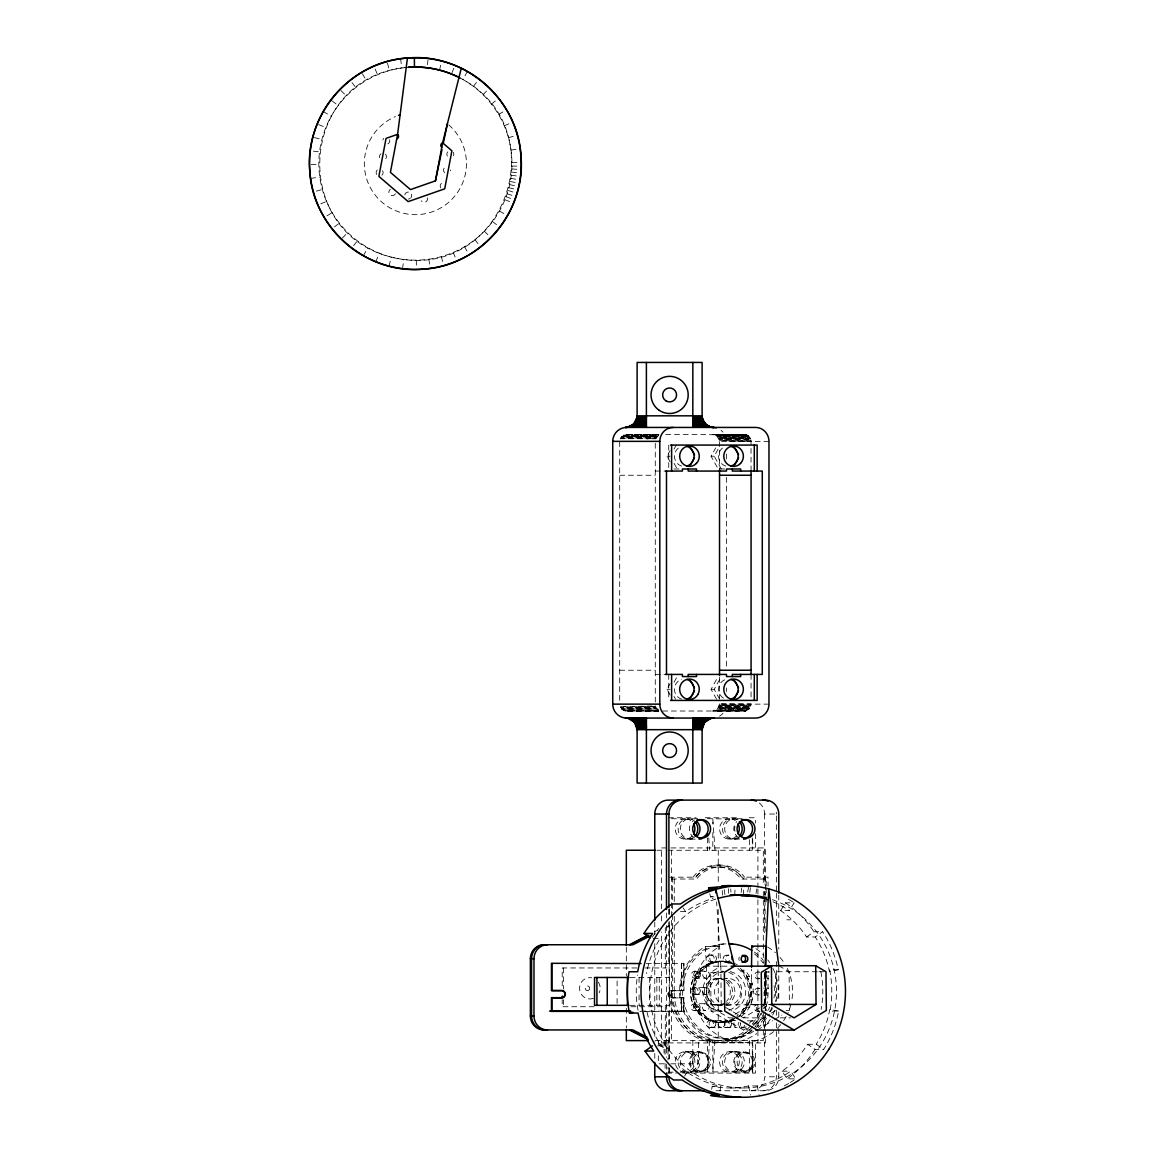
<?xml version="1.0" encoding="UTF-8"?>
<svg xmlns="http://www.w3.org/2000/svg" width="1155" height="1155" viewBox="0 0 1155 1155"><rect width="100%" height="100%" fill="white"/><g stroke="black" fill="none" stroke-linecap="round" stroke-linejoin="round"><path stroke-width="0.75" stroke-dasharray="5 3.75" d="M735.042 1014.278L751.183 1004.417L751.53 969.103M761.073 1007.102L765.476 1004.417L765.808 970.879M458.665 77.313C557.706 126.689 506.15 279.221 397.45 258.489C287.797 237.843 296.864 75.595 408.148 67.308M734.739 894.995L735.143 887.257M743.358 894.995L743.777 887.257M719.522 703.9L717.472 709.04L712.332 711.09L745.264 711.018L749.682 708.361L751.068 703.9L719.522 703.9L750.995 705.041L719.45 705.041L750.837 705.922L719.262 705.922L750.548 706.788L718.973 706.788L750.158 707.611L718.569 707.611L749.682 708.361L718.064 708.361L749.104 709.04L716.028 710.152L747.718 710.152L715.219 710.556L746.939 710.556L714.353 710.845L746.116 710.845L713.458 711.018M709.603 1040.597L707.452 1072.158L707.452 1040.597M714.988 1040.597L712.823 1072.158L712.823 1040.597M741.178 892.469L741.712 887.863M749.797 892.469L750.346 887.863M402.575 268.667L403.701 259.456M427.437 64.666L428 60.06M734.349 1020.226C681.753 1037.912 677.09 950.348 731.49 962.245L720.287 961.205M731.49 1021.439C688.885 1032.382 680.281 961.783 723.839 961.205M736.226 1018.378C752.8 1008.676 755.789 983.771 742.362 970.186L744.758 970.186C757.218 982.862 755.875 1006.164 741.091 1016.429M711.653 1089.338L712.202 1086.292A96.572 93.281 -90 0 0 748.599 1085.931L757.232 1085.931A96.572 93.281 -90 0 0 790.713 1071.176L795.766 1078.842A105.856 102.246 -90 0 1 790.121 1082.567M747.675 891.949L748.512 887.387M719.998 1090.854L720.836 1086.292A96.572 93.281 -90 0 1 687.081 1072.201L680.165 1072.158M756.034 893.479L756.857 888.917M388.975 266.098L391.285 257.103M439.478 70.08L441.022 64.088M375.823 261.781L379.288 253.162M452.053 72.592L453.8 68.289M655.795 438.698L658.624 435.334L623.195 435.334L620.249 438.698L655.795 438.698L646.843 438.914M670.117 461.885L666.969 456.211L670.117 450.537M674.029 449.122L676.397 444.863M724.82 468.988L718.15 468.988L711.076 456.211L715.667 447.938M721.283 468.988L714.209 456.211L718.93 447.707M670.117 694.992L666.969 689.318L670.117 683.644M674.029 682.23L677.177 676.556M716.576 699.251L711.076 689.318L718.15 676.556M719.709 699.251L714.209 689.318L721.283 676.556M363.334 255.775L367.911 247.69M467.429 71.422L462.866 79.507A96.572 96.572 0 0 1 480.523 234.884A96.572 96.572 0 0 1 327.37 203.338A96.572 96.572 0 0 1 405.001 67.596M780.607 910.602L785.516 902.835L794.135 902.835L789.226 910.602L780.607 910.602A96.572 93.281 -90 0 1 806.58 936.979L815.213 936.979L822.62 931.753A105.856 102.246 -90 0 1 838.241 969.752L829.463 971.658A96.572 93.281 -90 0 0 815.213 936.979M684.626 1076.085L687.081 1072.201M353.618 245.712L357.343 240.774M473.435 86.423L478.083 80.244M693 877.179L695.57 874.191A32.499 31.402 -90 0 1 739.128 874.191L741.698 877.179L768.046 877.179L768.046 886.087M342.342 238.06L347.756 232.53M483.007 94.667L488.421 89.137M334.459 226.929L339.339 223.117M491.424 104.08L496.304 100.268M806.58 936.979L813.986 931.753L822.62 931.753M752.309 1030.087L743.589 1030.087L711.047 1011.073L710.686 972.38L720.85 966.172L716.634 901.925M725.658 1007.463L743.474 1017.858L759.615 1007.997M743.589 1030.087L746.65 1028.21M752.771 1024.471L769.634 1014.162M771.165 1013.238L775.756 1010.423M757.276 1030.087L772.608 1020.717M774.139 1019.793L781.805 1015.101M326.894 215.826L332.221 212.679M498.541 114.518L503.869 111.371M773.633 1031.617A51.065 49.333 -90 0 1 702.471 1020.183A51.065 49.333 -90 0 1 718.15 947.418L719.565 946.624L705.272 946.624L703.857 947.418A51.065 49.333 -90 0 0 687.283 1018.782A51.065 49.333 -90 0 0 756.727 1033.595M654.38 931.825L657.498 930.208M665.785 927.797L668.904 926.18L665.294 926.18M729.094 1021.439L734.797 1018.999M320.83 203.829L326.533 201.403M504.244 125.794L509.933 123.368M316.383 191.138L322.346 189.478M508.417 137.705L515.866 135.64M658.928 434.396L626.891 434.396L623.195 435.334L658.509 434.655M709.834 893.855L710.455 896.872L714.959 896.063M310.58 178.419L319.762 177.119M511.001 150.078L520.198 148.778M744.167 711.09L745.264 711.018L625.765 711.018L622.444 709.646L619.961 705.922M651.998 706.008L620.249 706.788L655.795 706.788L658.624 710.152L623.195 710.152L658.509 710.83L624.869 710.845L657.643 711.004M620.249 438.698L656.184 437.889L620.654 437.889L656.675 437.124L621.159 437.124L657.238 436.446L621.751 436.446L657.902 435.839L622.444 435.839L658.624 435.334M658.624 710.152L621.751 709.04L656.675 708.361L621.159 708.361L656.184 707.611L620.654 707.611L655.795 706.788L655.52 705.922M311.085 164.602L318.823 164.53M511.939 162.667L521.223 162.581M511.867 166.132L518.061 166.075M657.643 434.482L624.869 434.641L658.466 434.641M625.765 434.468L658.711 434.396M665.742 434.396L746.939 434.944L749.682 437.124L750.995 440.445L751.068 471.067M768.97 441.354L726.481 441.354A13.932 13.932 0 0 0 721.038 430.31M714.353 434.641L746.939 434.944L715.219 434.944L747.718 435.334L716.028 435.334L748.454 435.839L716.793 435.839L749.104 436.446L717.472 436.446L749.682 437.124L718.064 437.124L750.158 437.889L718.569 437.889L750.548 438.698L718.973 438.698L750.837 439.564L719.262 439.564L750.995 440.445L719.45 440.445L719.522 441.585L751.068 441.585L719.45 440.445L716.793 435.839L712.332 434.396L745.264 434.468M666.969 456.211L670.102 456.211M711.076 456.211L714.209 456.211M674.044 468.988L680.714 468.988M655.275 471.067L666.493 471.067M619.701 475.254L655.275 475.254M619.701 670.232L655.275 670.232M655.275 674.419L666.493 674.419M666.969 689.318L670.102 689.318M711.076 689.318L714.209 689.318M768.97 704.131L726.481 704.131A13.932 13.932 0 0 1 719.522 716.187M621.751 709.04L657.238 709.04M717.472 709.04L749.104 709.04M759.369 802.985A13.932 13.456 -90 0 1 764.624 814.03L776.362 814.03L776.362 891.429M668.442 817.754L696.191 817.754M705.171 817.754L739.243 817.754M749.162 817.754L755.384 817.754L755.384 823.082M671.459 818.678L685.391 819.025A10.207 9.861 -90 0 0 678.822 832.798A10.207 9.861 -90 0 0 692.87 837.736M697.721 818.678L687.615 819.025A10.207 9.861 -90 0 1 692.033 821.667M707.452 818.678L729.787 819.025A10.207 9.861 -90 0 0 723.218 832.798A10.207 9.861 -90 0 0 737.265 837.736M742.116 818.678L732.01 819.025A10.207 9.861 -90 0 1 736.428 821.667M692.033 836.119A10.207 9.861 -90 0 1 676.512 833.997A10.207 9.861 -90 0 1 682.504 819.025L685.391 819.025M687.615 819.025L690.488 819.025A10.207 9.861 -90 0 1 692.87 820.05M736.428 836.119A10.207 9.861 -90 0 1 720.908 833.997A10.207 9.861 -90 0 1 726.899 819.025L729.787 819.025M732.01 819.025L734.883 819.025A10.207 9.861 -90 0 1 737.265 820.05M685.059 839.108L687.932 839.108M690.141 839.108L699.237 839.108M729.455 839.108L732.328 839.108M734.537 839.108L743.632 839.108M666.652 847.929L661.483 847.929L661.483 908.754M670.925 847.929L765.548 847.929L765.548 894.432M656.964 850.253L664.168 850.253M667.98 850.253L763.311 850.253L763.311 884.369M717.342 865.095L720.287 865.095M717.342 866.957L720.229 866.957M669.582 877.179L695.931 877.179L698.501 874.191A32.499 31.402 -90 0 1 742.059 874.191L744.629 877.179M671.387 879.027L696.682 879.027A30.636 29.597 -90 0 1 743.777 879.027M710.455 896.872L713.906 896.872M680.41 911.627L685.594 911.627A96.572 93.281 90 0 1 713.155 898.373M786.829 919.799L790.886 919.799M653.196 938.524L660.111 938.524A96.572 93.281 90 0 0 646.497 973.477M710.874 955.012A3.479 3.364 -90 0 1 713.732 960.267A3.479 3.364 -90 0 1 707.914 960.209A3.479 3.364 -90 0 1 710.874 955.012L713.155 955.012A3.479 3.364 -90 0 1 716.028 960.267A3.479 3.364 -90 0 1 710.195 960.209A3.479 3.364 -90 0 1 713.155 955.012M726.567 955.185L728.863 955.185A3.479 3.364 -90 0 0 725.557 959.531A3.479 3.364 -90 0 0 730.465 961.711M719.493 961.667L721.904 961.667M710.801 961.985L713.097 961.985M713.776 962.245L716.172 962.245M726.495 962.158L728.791 962.158M646.338 963.544L683.977 963.313L683.977 990.701L671.488 990.701A3.479 3.364 -90 0 0 668.124 994.195A3.479 3.364 -90 0 0 671.488 997.675L683.977 997.675L683.977 1011.361L639.812 1011.361M706.629 965.306L709.04 965.306M705.272 946.624L706.557 966.172L729.57 966.172M636.853 967.962L562.211 967.962L562.211 989.099M645.154 967.962L666.493 967.962M838.241 969.752L829.608 969.752A105.856 102.246 -90 0 1 829.997 1011.058L838.617 1011.058A105.856 102.246 -90 0 1 823.703 1049.361L815.083 1049.361L807.576 1044.279A96.572 93.281 -90 0 1 782.094 1071.176L787.147 1078.842L795.766 1078.842M700.508 970.186L702.904 970.186M694.834 971.211A3.479 3.364 -90 0 1 697.692 976.466A3.479 3.364 -90 0 1 691.874 976.408A3.479 3.364 -90 0 1 694.834 971.211L706.124 971.211A3.479 3.364 -90 0 1 708.982 976.466A3.479 3.364 -90 0 1 703.164 976.408A3.479 3.364 -90 0 1 706.124 971.211M765.707 971.904L769.317 971.904A3.479 3.364 -90 0 0 765.924 975.354A3.479 3.364 -90 0 0 769.244 978.863L763.845 978.863M817.264 971.745L775.409 971.745L775.684 1001.63M819.01 971.745L824.251 971.745M710.686 972.38L722.669 972.38M695.801 976.524L698.198 976.524M747.068 976.524L749.465 976.524M630.139 977.476L669.582 977.476M694.761 978.184L706.052 978.184M717.342 978.386L727.563 978.386M692.841 983.916L695.252 983.916M750.014 983.916L752.425 983.916M694.675 987.467A3.479 3.364 -90 0 1 697.995 990.99L697.88 991.885A3.479 3.364 -90 0 1 691.369 991.813L691.268 990.903A3.479 3.364 -90 0 1 694.675 987.467L705.965 987.467A3.479 3.364 -90 0 1 708.823 992.723A3.479 3.364 -90 0 1 703.005 992.65A3.479 3.364 -90 0 1 705.965 987.467M763.744 988.146L769.158 988.146A3.479 3.364 -90 0 0 765.751 991.596A3.479 3.364 -90 0 0 769.086 995.119L763.672 995.119M691.831 991.842L694.242 991.842M751.024 991.842L753.435 991.842M752.728 1026.651A47.586 45.969 -90 0 1 702.644 1036.973A47.586 45.969 -90 0 1 674.26 993.011L669.582 993.011A49.448 47.759 -90 0 0 698.255 1038.331A49.448 47.759 -90 0 0 749.84 1029.249M763.311 993.011L768.046 993.011L768.046 971.629M694.603 994.426L705.893 994.426M692.841 999.782L695.252 999.782M750.014 999.782L752.425 999.782M694.502 1003.709A3.479 3.364 -90 0 1 697.36 1008.965A3.479 3.364 -90 0 1 691.542 1008.907A3.479 3.364 -90 0 1 694.502 1003.709L705.806 1003.709A3.479 3.364 -90 0 1 708.665 1008.965A3.479 3.364 -90 0 1 702.832 1008.907A3.479 3.364 -90 0 1 705.806 1003.709M751.183 1004.417L768.985 1004.402M706.557 966.172L706.918 1004.85L721.211 1004.85L720.85 966.172M726.437 1004.85L771.8 1004.85M630.139 1005.326L669.582 1005.326L669.582 921.733M717.342 1005.312L727.563 1005.312A13.47 13.008 -90 0 0 739.344 986.153A13.47 13.008 -90 0 0 717.602 983.194A13.47 13.008 -90 0 0 724.199 1004.85M594.204 1006.727L562.211 1006.727L562.211 999.681M630.948 1006.727L666.493 1006.727M695.801 1007.174L698.198 1007.174M747.068 1007.174L749.465 1007.174M786.035 1010.423L789.457 1010.423L789.428 1006.9M694.429 1010.683L705.734 1010.683M711.047 1011.073L721.312 1011.073M757.622 1011.361L759.903 1011.361M700.508 1013.513L702.904 1013.513M742.362 1013.513L744.758 1013.513M700.724 1013.686L703.121 1013.686M732.746 1017.858L729.166 1017.858L706.918 1004.85M743.474 1017.858L769.634 1017.858M780.101 1017.858L790.569 1017.858M706.629 1018.378L709.04 1018.378M710.21 1020.471A3.479 3.364 -90 0 1 713.083 1025.727A3.479 3.364 -90 0 1 707.25 1025.669A3.479 3.364 -90 0 1 710.21 1020.471L721.514 1020.471A3.479 3.364 -90 0 1 724.373 1025.727A3.479 3.364 -90 0 1 718.54 1025.669A3.479 3.364 -90 0 1 721.514 1020.471M725.918 1020.645A3.479 3.364 -90 0 1 728.776 1025.9A3.479 3.364 -90 0 1 722.943 1025.842A3.479 3.364 -90 0 1 725.918 1020.645L737.208 1020.645M747.487 1020.818L752.901 1020.818M713.776 1021.439L716.172 1021.439M719.493 1022.031L721.904 1022.031M720.287 1022.493L723.839 1022.493M710.152 1027.445L721.442 1027.445M725.845 1027.603L737.135 1027.603M741.539 1027.777L743.82 1027.777M725.73 1038.98L728.011 1038.98M655.159 1040.597L763.311 1040.597L763.311 1015.462M717.342 1042.445L720.287 1042.445M729.397 1042.474L743.69 1042.474M807.576 1044.279L816.21 1044.279L823.703 1049.361M657.643 1045.824L661.108 1045.824A96.572 93.281 -90 0 1 646.858 1011.145M659.057 1045.275L665.294 1048.509L668.904 1048.509L654.856 1041.247M685.059 1051.743L687.932 1051.743M690.141 1051.743A10.207 9.861 -90 0 1 698.688 1067.061A10.207 9.861 -90 0 1 681.594 1067.061A10.207 9.861 -90 0 1 690.141 1051.743L699.237 1051.743A10.207 9.861 -90 0 1 707.784 1067.061A10.207 9.861 -90 0 1 690.69 1067.061A10.207 9.861 -90 0 1 699.237 1051.743M729.455 1051.743L732.328 1051.743M734.537 1051.743L743.632 1051.743M699.237 1052.667L701.634 1052.667M743.632 1052.667L746.029 1052.667M664.038 1063.813L658.321 1063.813L658.321 1053.1M670.94 1063.813L698.558 1063.813L698.558 1040.597M699.237 1071.234L701.634 1071.234M743.632 1071.234L746.029 1071.234M782.094 1071.176L790.713 1071.176M680.122 1070.801A10.207 9.861 -90 0 0 682.504 1071.811L685.391 1072.158M734.883 1072.158L734.883 1071.811A10.207 9.861 -90 0 0 740.413 1056.089A10.207 9.861 -90 0 0 724.257 1056.089A10.207 9.861 -90 0 0 729.787 1071.811L687.615 1072.158L690.488 1071.811A10.207 9.861 -90 0 0 696.017 1056.089A10.207 9.861 -90 0 0 679.862 1056.089A10.207 9.861 -90 0 0 685.391 1071.811M752.295 1040.597L752.295 1072.158L732.01 1071.811A10.207 9.861 -90 0 0 737.525 1056.089A10.207 9.861 -90 0 0 721.37 1056.089A10.207 9.861 -90 0 0 726.899 1071.811L729.787 1071.811M732.01 1071.811L734.883 1071.811M673.206 1072.158L667.98 1072.158L667.98 1066.902M666.652 1073.096L676.469 1073.096M682.793 1073.096L755.384 1073.096L755.384 1042.922M751.183 1090.739A13.932 13.456 -90 0 0 764.624 1076.807L778.773 1076.807L778.773 1024.615M712.202 1086.292L720.836 1086.292M730.422 1087.967L744.123 1087.967M716.013 1090.739L765.317 1090.739A13.932 13.456 -90 0 0 778.773 1076.807M658.711 711.09L625.765 711.018L626.891 711.09M511.795 168.991L517.974 169.337M511.521 172.138L517.685 172.687M313.38 151.161L319.531 151.911M511.246 175.286L518.927 176.224M510.755 178.404L518.393 179.588M510.265 181.523L516.357 182.678M838.617 1011.058L829.81 1009.326A96.572 93.281 -90 0 1 816.21 1044.279M509.586 184.612L517.137 186.287M314.377 137.575L321.87 139.495M508.893 187.688L514.885 189.232M508.085 190.431L513.975 192.365M507.117 193.751L514.466 196.177M506.034 196.725L511.838 198.848M318.636 124.61L325.811 127.498M504.952 199.7L510.698 202.01M732.92 962.866L737.208 964.699M729.094 962.245L731.952 963.472M658.697 1044.467L666.493 1048.509M323.212 111.559L331.297 116.121M499.465 211.076L507.55 215.639M778.817 965.724L789.096 971.745L789.414 1005.153M332.034 100.904L338.213 105.553M492.55 221.645L497.502 225.369M340.927 90.552L346.442 95.966M484.32 231.217L489.835 236.645M352.044 82.684L355.87 87.549M474.907 239.634L479.672 245.726M683.067 907.801L685.594 911.627M362.367 73.776L366.294 80.431M464.469 246.751L467.616 252.093M674.029 463.314L677.177 468.988M674.029 696.422L675.603 699.251M375.144 69.04L377.57 74.743M453.193 252.454L455.619 258.143M387.416 63.106L389.495 70.571M441.268 256.627L442.928 262.589M757.232 1085.931L759.066 1095.012M748.599 1085.931L750.432 1095.012M400.554 58.79L401.853 67.986M428.909 259.211L430.209 268.408M724.257 889.653L725.095 895.789M730.711 888.931L730.942 892.021M722.193 890.476L722.525 895.111M714.988 850.253L712.823 818.678L712.823 823.934M708.766 837.967L709.603 850.253M765.188 972.712L765.476 1004.417M728.574 888.657L728.617 893.291M416.305 260.164L416.406 269.447M778.773 895.024L778.773 949.02M778.773 967.024L778.773 1001.212M778.773 1012.011L778.773 1017.411M776.362 893.234L776.362 927.422M776.362 961.624L776.362 1001.212M776.362 1010.221L776.362 1015.62M776.362 1022.81L776.362 1076.807A13.932 13.456 -90 0 1 762.906 1090.739M766.198 886.159L766.198 879.027L740.889 879.027A30.636 29.597 -90 0 0 693.809 879.027M766.198 887.935L766.198 895.067M766.198 896.843L766.198 902.185M766.198 971.644L766.198 993.011A47.586 45.969 -90 0 1 763.614 1008.719M765.548 971.355L765.548 1010.712M765.548 1012.502L765.548 1042.922L661.483 1042.922L661.483 931.998M765.101 877.179L765.101 884.297M765.101 891.429L765.101 898.561M765.101 900.337L765.101 932.417M765.101 973.405L765.101 993.011A49.448 47.759 -90 0 1 763.484 1005.803M764.624 814.03L764.624 884.225M764.624 891.429L764.624 895.024M764.624 896.829L764.624 932.821M764.624 972.423L764.624 1008.416M764.624 1015.62L764.624 1076.807M763.311 891.501L763.311 963.385M757.911 847.929L757.911 887.285M757.911 889.076L757.911 898.013M757.911 899.803L757.911 967.789M757.911 969.565L757.911 1042.922M755.384 833.722L755.384 847.929M752.742 839.05L752.742 847.929M752.742 1042.922L752.742 1073.096M752.295 837.967L752.295 850.253M751.068 674.419L751.068 698.703M749.407 839.728L749.407 850.253M749.407 1040.597L749.407 1072.158M726.481 453.958L726.481 459.358M726.481 477.362L726.481 668.139M726.481 687.932L726.481 691.527M719.522 441.585L719.522 469.941M719.522 677.321L719.522 698.587M718.251 850.253L718.251 884.369M718.251 909.505L718.251 1040.597M712.823 832.712L712.823 850.253M707.452 837.967L707.452 850.253M692.841 1040.597L692.841 1063.813M683.76 963.544L683.76 990.47L671.488 990.47A3.71 3.581 -90 0 0 667.908 994.195A3.71 3.581 -90 0 0 671.488 997.906L683.76 997.906L683.76 1011.13L638.224 1011.145A96.572 93.281 -90 0 1 637.603 975.022M681.58 963.313L681.58 990.701M681.58 997.675L681.58 1011.361M681.349 963.544L681.349 990.47M681.349 997.906L681.349 1011.13M674.26 879.027L674.26 902.185M674.26 916.435L674.26 993.011M672.528 877.179L672.528 902.127M672.528 903.903L672.528 912.811M672.528 914.601L672.528 993.011A49.448 47.759 -90 0 0 702.009 1038.692A49.448 47.759 -90 0 0 754.056 1027.964M671.387 850.253L671.387 1040.597M669.582 909.245L669.582 914.601M669.135 908.754L669.135 914.11M669.135 923.062L669.294 1058.89M669.294 1067.769L669.294 1073.096M668.904 909.36L668.904 914.76M668.904 921.95L668.904 963.313M668.904 1011.361L668.904 1059.121M668.904 1067.971L668.904 1073.269M668.745 445.079L668.745 469.334M668.745 674.419L668.745 700.421M667.98 1040.597L667.98 1059.886M666.493 912.955L666.493 918.427M666.493 925.545L666.493 1057.345M666.493 1064.203L666.493 1073.269M665.294 927.913L665.294 967.962M665.294 1006.727L665.294 1048.509M665.092 1040.597L665.092 1054.63M665.092 1063.394L665.092 1070.411M664.038 1040.597L664.038 1053.1M661.483 915.901L661.483 923.062M659.26 977.476L659.26 1005.326M658.321 1040.597L658.321 1044.163M656.849 977.476L656.849 1005.326M655.275 443.318L655.275 702.168M654.769 922.022L654.769 934.626M654.769 943.621L654.769 1039.009M654.769 1053.403L654.769 1060.608M649.413 977.476L649.413 1005.326M639.076 977.476L639.076 987.915M639.076 994.888L639.076 1005.326M626.328 947.216L626.328 975.946M626.328 1008.272L626.328 1028.022M619.701 441.585L619.701 703.9M617.102 980.956L617.102 1005.326M563.409 967.962L563.409 989.099M563.409 999.681L563.409 1006.727M448.689 124.884A51.065 51.065 0 0 1 448.588 202.399A51.065 51.065 0 0 1 371.982 190.503A51.065 51.065 0 0 1 395.385 116.612M389.61 139.697A3.479 3.479 0 0 1 386.506 144.26M382.897 140.073A3.479 3.479 0 0 1 383.72 138.456M385.294 154.091A3.479 3.479 0 0 1 384.052 159.996M379.663 157.773A3.479 3.479 0 0 1 381.063 153.774M382.55 170.68A3.479 3.479 0 0 1 381.54 175.502M376.718 174.492A3.479 3.479 0 0 1 378.551 169.28M404.813 194.82A3.479 3.479 0 0 1 409.794 192.423A3.479 3.479 0 0 1 410.819 197.866M410.126 198.458A3.479 3.479 0 0 1 408.408 199.007M395.429 193.766A3.479 3.479 0 0 1 390 194.791A3.479 3.479 0 0 1 390.419 189.29M427.437 197.794A3.479 3.479 0 0 1 421.214 200.782M440.748 187.918A3.479 3.479 0 0 1 443.462 182.548M444.675 172.716A3.479 3.479 0 0 1 445.917 166.811M450.479 169.929A3.479 3.479 0 0 1 450.407 170.839M453.251 152.316A3.479 3.479 0 0 1 453.439 155.781M447.418 156.113A3.479 3.479 0 0 1 447.736 151.897M725.816 466.086A10.207 9.803 -90 0 1 723.463 447.375M723.463 698.125A10.207 9.803 -90 0 1 725.816 679.414M681.71 466.086A10.207 9.803 -90 0 1 679.357 447.375M681.71 699.136A10.207 9.803 -90 0 1 681.71 679.414M776.247 812.225A13.932 13.456 -90 0 1 776.362 814.03M734.97 831.297A9.283 8.966 -90 0 1 734.97 826.489M673.899 997.675A3.479 3.364 -90 0 1 670.535 994.195A3.479 3.364 -90 0 1 673.899 990.701M598.348 982.183A10.684 10.308 -90 0 1 599.214 992.824M593.381 998.324A10.684 10.308 -90 0 1 579.593 989.185A10.684 10.308 -90 0 1 591.692 977.78M673.899 997.906A3.71 3.581 -90 0 1 670.304 994.195A3.71 3.581 -90 0 1 673.899 990.47M723.853 1003.507A13.47 13.008 -90 0 1 704.348 991.842A13.47 13.008 -90 0 1 723.853 980.191M726.538 982.327A13.47 13.008 -90 0 1 726.538 1001.371M678.072 1069.169A10.207 9.861 -90 0 1 679.4 1053.591A10.207 9.861 -90 0 1 693.996 1057.633A10.207 9.861 -90 0 1 687.615 1071.811M759.47 1012.04A47.586 45.969 -90 0 1 752.179 1024.052M749.855 1026.651A47.586 45.969 -90 0 1 699.757 1036.973A47.586 45.969 -90 0 1 671.387 993.011M763.022 1010.394A47.586 45.969 -90 0 1 753.912 1025.38M726.004 980.191A13.47 13.008 -90 0 1 726.004 1003.507M719.493 1005.312A13.47 13.008 -90 0 1 706.499 991.842A13.47 13.008 -90 0 1 719.493 978.386M734.075 1017.988A30.174 29.149 -90 0 1 690.387 993.43A30.174 29.149 -90 0 1 731.36 964.281M737.843 968.395A30.174 29.149 -90 0 1 736.63 1016.27M728.401 980.191A13.47 13.008 -90 0 1 725.268 1004.85M721.904 1005.312A13.47 13.008 -90 0 1 708.896 991.842A13.47 13.008 -90 0 1 721.904 978.386M733.757 1019.417A30.174 29.149 -90 0 1 692.769 992.636A30.174 29.149 -90 0 1 732.342 963.674M740.254 968.395A30.174 29.149 -90 0 1 739.027 1016.27M735.085 1018.378A30.636 29.597 -90 0 1 690.69 991.842A30.636 29.597 -90 0 1 735.085 965.306M741.207 970.186A30.636 29.597 -90 0 1 737.67 1016.645M768.046 993.011A49.448 47.759 -90 0 1 764.985 1010.423M764.408 1011.924A49.448 47.759 -90 0 1 755.125 1026.809M760.842 1013.426A49.448 47.759 -90 0 1 751.111 1027.964M694.299 837.736A10.207 9.861 -90 0 1 690.69 823.789M692.264 821.667A10.207 9.861 -90 0 1 694.299 820.05M692.697 838.761A10.207 9.861 -90 0 1 680.281 828.886A10.207 9.861 -90 0 1 692.697 819.025M738.695 837.736A10.207 9.861 -90 0 1 736.659 821.667M739.474 837.736A10.207 9.861 -90 0 1 724.676 828.886A10.207 9.861 -90 0 1 739.474 820.05M754.562 953.958A47.586 45.969 -90 0 1 762.964 962.822M769.577 1007.16A47.586 45.969 -90 0 1 768.479 1010.062M764.162 1018.248A47.586 45.969 -90 0 1 756.15 1027.502M751.342 1031.242A47.586 45.969 -90 0 1 682.085 1004.735A47.586 45.969 -90 0 1 726.683 943.808M754.432 952.11A47.586 45.969 -90 0 1 763.368 960.397M774.124 985.677A47.586 45.969 -90 0 1 773.994 998.108M771.858 1007.16A47.586 45.969 -90 0 1 769.504 1012.892M766.444 1018.248A47.586 45.969 -90 0 1 758.431 1027.502M753.623 1031.242A47.586 45.969 -90 0 1 684.814 1006.222A47.586 45.969 -90 0 1 725.961 943.88M759.369 978.733A3.479 3.364 -90 0 1 759.427 972.005M759.196 994.989A3.479 3.364 -90 0 1 756.843 992.492L756.742 991.596A3.479 3.364 -90 0 1 759.268 988.261M759.528 988.637A3.479 3.364 -90 0 0 754.46 991.596L754.562 992.492A3.479 3.364 -90 0 0 759.47 994.672M729.426 960.44A3.479 3.364 -90 0 1 724.575 961.509A3.479 3.364 -90 0 1 723.983 956.398A3.479 3.364 -90 0 1 728.935 956.239M744.816 1025.236A3.479 3.364 -90 0 1 740.254 1027.502A3.479 3.364 -90 0 1 738.68 1022.522M746.202 1026.781A3.479 3.364 -90 0 1 740.615 1023.359M759.037 1011.231A3.479 3.364 -90 0 1 759.109 1004.504M759.629 978.415A3.479 3.364 -90 0 1 754.619 975.354A3.479 3.364 -90 0 1 759.701 972.38M759.311 1010.914A3.479 3.364 -90 0 1 754.287 1007.839A3.479 3.364 -90 0 1 759.369 1004.879M739.301 960.556A3.479 3.364 -90 0 1 739.33 957.062M730.205 971.629A20.198 19.505 -90 0 1 731.057 1010.957M722.207 1011.159A20.198 19.505 -90 0 1 721.355 971.831M722.597 971.557A20.198 19.505 -90 0 1 723.867 971.355M722.034 1011.592A20.198 19.505 -90 0 1 702.745 990.528A20.198 19.505 -90 0 1 723.723 971.268M728.704 972.351A20.198 19.505 -90 0 1 728.314 1010.596M820.83 971.658A96.572 93.281 -90 0 1 821.176 1009.326M652.315 937.21A96.572 93.281 -90 0 1 658.812 928.432M785.516 902.835A105.856 102.246 -90 0 1 813.986 931.753M815.083 1049.361A105.856 102.246 -90 0 1 787.147 1078.842M788.677 1083.433A105.856 102.246 -90 0 1 784.259 1085.888M788.432 899.225A105.856 102.246 90 0 1 794.135 902.835M773.027 901.838A96.572 93.281 90 0 1 789.226 910.602M772.363 899.673A96.572 93.281 -90 0 1 818.072 1049.029A96.572 93.281 -90 0 1 666.753 1046.69A96.572 93.281 -90 0 1 716.75 898.807M767.483 946.927A51.065 49.333 -90 0 1 775.395 952.687M780 957.365A51.065 49.333 -90 0 1 783.971 962.62M787.248 968.381A51.065 49.333 -90 0 1 791.695 1000.88M790.987 1004.143A51.065 49.333 -90 0 1 787.667 1013.556M786.18 1016.516A51.065 49.333 -90 0 1 782.642 1022.103M780.621 1024.702A51.065 49.333 -90 0 1 776.102 1029.48M755.933 948.674A51.065 49.333 -90 0 1 763.469 954.954M767.772 959.921A51.065 49.333 -90 0 1 769.678 962.62M772.955 968.381A51.065 49.333 -90 0 1 777.402 1000.88M774.673 1010.495A51.065 49.333 -90 0 1 771.872 1016.516M770.197 1019.374A51.065 49.333 -90 0 1 764.134 1027.17M740.095 1022.42A3.479 3.364 -90 0 1 738.565 1027.3A3.479 3.364 -90 0 1 734.003 1025.279A3.479 3.364 -90 0 1 736.327 1020.76M749.624 1023.359A3.479 3.364 -90 0 1 754.576 1021.294A3.479 3.364 -90 0 1 755.211 1026.781M767.238 1010.87A3.479 3.364 -90 0 1 769.851 1004.532M772.32 1007.911A3.479 3.364 -90 0 1 768.046 1011.231M700.277 990.99L700.161 991.885A3.479 3.364 -90 0 1 693.664 991.813L693.549 990.903A3.479 3.364 -90 0 1 696.956 987.467A3.479 3.364 -90 0 1 700.277 990.99M746.116 434.641L713.458 434.468L746.116 434.641M705.575 1068.519A9.283 8.966 -90 0 0 701.561 1052.985A9.283 8.966 -90 0 0 690.575 1064.347A9.283 8.966 -90 0 0 705.575 1068.519M749.97 1068.519A9.283 8.966 -90 0 0 745.957 1052.985A9.283 8.966 -90 0 0 734.97 1064.347A9.283 8.966 -90 0 0 749.97 1068.519M707.972 1068.519A9.283 8.966 -90 0 0 703.958 1052.985A9.283 8.966 -90 0 0 692.971 1064.347A9.283 8.966 -90 0 0 707.972 1068.519M752.367 1068.519A9.283 8.966 -90 0 0 748.353 1052.985A9.283 8.966 -90 0 0 737.366 1064.347A9.283 8.966 -90 0 0 752.367 1068.519M589.194 989.777A2.324 2.238 -90 0 0 587.866 985.995A2.324 2.238 -90 0 0 585.368 989.07A2.324 2.238 -90 0 0 589.194 989.777M750.606 1069.169A10.207 9.861 -90 0 0 746.188 1052.09A10.207 9.861 -90 0 0 734.104 1064.592A10.207 9.861 -90 0 0 750.606 1069.169M741.51 1069.169A10.207 9.861 -90 0 0 737.092 1052.09A10.207 9.861 -90 0 0 725.008 1064.592A10.207 9.861 -90 0 0 741.51 1069.169M731.057 1025.9A3.479 3.364 -90 0 0 728.199 1020.645A3.479 3.364 -90 0 0 725.225 1025.842A3.479 3.364 -90 0 0 731.057 1025.9M715.364 1025.727A3.479 3.364 -90 0 0 712.505 1020.471A3.479 3.364 -90 0 0 709.531 1025.669A3.479 3.364 -90 0 0 715.364 1025.727M699.641 1008.965A3.479 3.364 -90 0 0 696.783 1003.709A3.479 3.364 -90 0 0 693.823 1008.907A3.479 3.364 -90 0 0 699.641 1008.965M699.973 976.466A3.479 3.364 -90 0 0 697.115 971.211A3.479 3.364 -90 0 0 694.155 976.408A3.479 3.364 -90 0 0 699.973 976.466"/><path stroke-width="1.5" d="M751.544 967.341L751.746 946.162L766.039 946.162L765.852 965.58M645.746 427.336L646.396 417.345L637.011 417.345L633.734 424.029L627.064 427.336M693.577 718.064L692.827 728.155L702.211 728.155C702.846 722.525 708.058 717.948 713.718 718.064A11.608 11.608 0 0 0 702.11 729.671L637.112 729.671A11.608 11.608 0 0 0 625.505 718.064L755.601 718.064A13.932 13.369 -90 0 0 768.97 704.131L768.97 441.354A13.932 13.369 -90 0 0 755.601 427.437L625.505 427.437A11.608 11.608 0 0 0 637.112 415.829L702.11 415.829A11.608 11.608 0 0 0 713.718 427.437C707.51 427.581 701.98 422.037 702.11 415.829M637.112 415.829C637.242 422.008 631.742 427.538 625.562 427.437M702.11 729.671L704.507 722.597L710.715 718.453L692.827 718.453M407.441 58.039C350.932 60.897 304.198 115.226 309.829 171.532C312.687 228.04 367.016 274.774 423.322 269.144C479.83 266.3 526.565 211.957 520.934 155.665C518.09 99.142 463.747 52.408 407.441 58.039L397.594 134.327L390.404 172.34L410.473 189.593L435.449 180.859L441.961 149.746M435.449 180.859L442.625 142.845L461.293 68.217M443.405 142.845L447.375 123.83M690.546 464.729L694.487 457.64M734.667 464.729L738.594 457.64M690.546 697.837L694.487 690.748M734.667 697.837L738.594 690.748M740.528 1096.644A105.856 102.246 90 0 1 710.542 1095.416L719.175 1095.416A105.856 102.246 90 0 1 682.172 1079.983L673.538 1079.983A105.856 102.246 90 0 1 645.068 1051.05L652.474 1045.824M815.704 965.724L816.065 1004.417L794.062 1017.858L771.8 1004.85L771.439 966.172L761.275 972.38L761.636 1011.073L794.164 1030.087L826.345 1010.423L825.984 971.745L815.704 965.724L765.13 965.724L768.739 888.902L778.817 965.724M629.417 944.747L648.143 935.059M630.616 944.747L647.782 935.868M650.178 935.868L633.027 944.747L543.832 944.747A13.932 13.456 -90 0 0 530.376 958.679L530.376 1016.01A13.932 13.456 -90 0 0 543.832 1029.942L633.027 1029.942L647.06 1037.204M398.504 115.399L400.106 114.894M709.228 890.823L708.621 887.791L717.241 887.791A105.856 102.246 -90 0 0 680.54 903.961L671.907 903.961A105.856 102.246 -90 0 0 643.97 933.442L652.604 933.442A105.856 102.246 90 0 0 637.69 971.745L629.056 971.745A105.856 102.246 -90 0 0 629.446 1013.05L632.954 1012.285M708.621 887.791L730.494 885.856L721.861 885.856L728.545 885.553L750.533 886.333L741.9 886.333M457.265 76.577C442.047 69.286 424.953 66.066 408.148 67.308A96.572 96.572 0 0 1 460.08 78.006M636.723 418.832L646.367 418.832M702.5 418.832L702.211 417.345L692.827 417.345L692.856 418.832L702.5 418.832L705.517 424.029L710.715 427.032L692.827 427.032M636.232 420.261L646.396 420.261M692.856 418.832L692.885 420.261L702.991 420.261M635.568 421.633L646.396 421.633M692.827 421.633L703.655 421.633M634.73 422.889L646.396 422.889M692.827 422.889L704.492 422.889M633.734 424.029L646.396 424.029M692.827 424.029L705.503 424.029M632.594 425.026L646.396 425.026M692.827 425.026L706.629 425.026M631.337 425.877L646.396 425.877M692.827 425.877L707.885 425.877M629.951 426.542L646.396 426.542M692.827 426.542L709.271 426.542M628.508 427.032L646.396 427.032M626.674 718.064A13.932 13.932 0 0 1 612.742 704.131L612.742 441.354L659.808 441.354A13.932 13.369 90 0 1 673.177 427.437M670.535 445.079L757.16 445.079L757.16 471.067M665.511 471.067L682.388 471.067L682.388 468.988L696.537 468.988L696.537 471.067M719.522 475.254L751.068 475.254M719.522 670.232L751.068 670.232M665.511 674.419L682.388 674.419L682.388 676.556L696.537 676.556L696.537 674.419M670.535 700.421L757.16 700.421L757.16 674.419M612.742 704.131L659.808 704.131A13.932 13.369 -90 0 0 673.177 718.064M627.064 718.15L625.562 718.064L646.396 718.15L646.396 783.061M712.202 718.15L692.827 718.15L692.827 783.061M646.396 718.453L627.021 718.15M637.112 729.671L634.73 722.597L628.551 718.453L646.396 718.944M692.827 718.944L709.271 718.944M629.951 718.944L646.396 719.608M692.827 719.608L707.885 719.608M631.309 719.608L632.579 720.46L646.396 720.46M692.827 720.46L706.629 720.46M633.734 721.456L646.396 721.456M692.827 721.456L705.503 721.456M632.579 720.46L634.716 722.597L646.396 722.597M692.827 722.597L704.492 722.597M634.716 722.597L635.553 723.867L646.396 723.867M692.827 723.867L703.655 723.867M635.553 723.867L636.232 725.225L646.396 725.225M692.827 725.225L702.991 725.225M636.723 726.654L646.367 726.654L646.396 728.155L637.011 728.155L636.232 725.225M692.856 726.654L702.5 726.654M654.769 920.217L654.769 814.03L668.904 814.03A13.932 13.456 -90 0 1 682.36 800.112M655.159 850.253L626.328 850.253L626.328 945.425M530.376 958.679L533.985 958.679A13.932 13.456 -90 0 1 547.427 944.747M640.996 963.544L551.469 963.313L551.469 990.701L561.561 990.701A3.479 3.364 -90 0 1 564.925 994.195A3.479 3.364 -90 0 1 561.561 997.675L551.469 997.675L551.469 1011.361M731.129 966.172L771.439 966.172M628.984 977.476L594.522 977.476L594.522 1005.326L628.984 1005.326M770.717 1004.417L816.065 1004.417M549.52 1011.13L630.312 1011.13M550.848 1011.361L630.919 1011.361M629.446 1013.05L638.065 1013.05A105.856 102.246 90 0 0 653.687 1051.05L645.068 1051.05M530.376 1016.01L533.985 1016.01A13.932 13.456 -90 0 0 547.427 1029.942M755.789 1030.087L794.164 1030.087M647.955 1040.597L626.328 1040.597L626.328 1029.827M654.769 1062.412L654.769 1076.807L668.904 1076.807A13.932 13.456 -90 0 0 682.36 1090.739M704.29 1090.739L668.211 1090.739A13.932 13.456 -90 0 1 654.769 1076.807M730.162 894.88L743.358 894.995L749.436 895.544L740.817 895.544L755.471 896.511A96.572 93.281 90 0 1 767.295 899.673M712.202 427.336L713.718 427.437M630.616 1029.942L647.782 1038.821M629.417 1029.942L648.143 1039.63M751.746 946.162L753.175 946.927M757.276 1030.087L724.748 1011.073L724.387 972.38L734.551 966.172L715.811 889.422L716.042 893.003M643.97 933.442L650.222 937.687M693.491 427.336L692.885 420.261M645.645 718.064L646.367 726.654M734.667 447.707L738.594 454.796M689.607 446.003L694.559 454.94M734.667 680.815L738.594 687.904M690.546 680.815L694.487 687.904M414.371 57.75L414.457 67.033M778.773 893.234L778.773 814.03A13.932 13.456 -90 0 0 765.317 800.112L668.211 800.112A13.932 13.456 -90 0 0 654.769 814.03M754.302 445.079L754.302 471.067M754.302 674.419L754.302 700.421M751.068 471.067L751.068 674.419M740.658 471.067L740.658 468.988L726.509 468.988L726.509 471.067L688.192 471.067L688.192 468.988M740.658 674.419L740.658 676.556L726.509 676.556L726.509 674.419L688.192 674.419L688.192 676.556M732.299 468.988L732.299 471.067L762.286 471.067L762.286 674.419L732.299 674.419L732.299 676.556M719.522 469.941L719.522 675.56M702.11 419.135L702.11 362.439L637.112 362.439L637.112 419.135M702.11 724.69L702.11 783.061L637.112 783.061L637.112 726.351M692.827 362.439L692.827 427.437M671.618 445.079L671.618 471.067M671.618 674.419L671.618 700.421M668.904 814.03L668.904 907.556M666.493 471.067L666.493 674.419M666.493 909.418L666.493 814.03A13.932 13.456 -90 0 1 679.948 800.112M666.493 1073.212L666.493 1076.807A13.932 13.456 -90 0 0 679.948 1090.739M659.808 441.354L659.808 704.131M646.396 362.439L646.396 427.437M627.439 977.476L627.439 1005.326M607.256 977.476L607.256 1005.326M596.918 977.476L596.918 1005.326M551.917 963.544L551.917 990.47L561.778 990.47A3.71 3.581 -90 0 1 565.373 994.195A3.71 3.581 -90 0 1 561.778 997.906L551.917 997.906L551.917 1011.13M533.985 958.679L533.985 1016.01M396.728 138.889A2.628 2.628 0 0 0 397.594 134.327L386.059 138.369L378.869 176.383L408.206 201.605L444.718 188.828L451.894 150.814L442.625 142.845A2.628 2.628 0 0 0 441.773 147.407M686.792 446.35A10.207 9.803 -90 0 1 686.792 466.086M730.898 446.35A10.207 9.803 -90 0 1 730.898 466.086M730.898 679.414A10.207 9.803 -90 0 1 730.898 699.136M686.792 679.414A10.207 9.803 -90 0 1 686.792 699.136M714.382 717.934A13.932 13.932 0 0 1 712.563 718.064M612.742 441.354A13.932 13.932 0 0 1 626.674 427.437M712.563 427.437A13.932 13.932 0 0 1 716.158 427.899M545.03 1029.942A13.932 13.456 -90 0 1 531.574 1016.01L531.574 958.679A13.932 13.456 -90 0 1 545.03 944.747M762.906 800.112A13.932 13.456 -90 0 1 768.061 801.166M741.308 819.92A9.283 8.966 -90 0 1 752.526 827.687A9.283 8.966 -90 0 1 743.632 838.183M696.913 819.92A9.283 8.966 -90 0 1 708.131 827.687A9.283 8.966 -90 0 1 699.237 838.183M562.485 996.043A3.71 3.581 -90 0 1 561.922 996.808M739.316 821.667A10.207 9.861 -90 0 1 739.316 836.119M693.592 823.789A10.207 9.861 -90 0 1 693.592 833.997M737.987 823.789A10.207 9.861 -90 0 1 737.987 833.997M694.92 821.667A10.207 9.861 -90 0 1 694.92 836.119M751.183 800.112A13.932 13.456 -90 0 1 756.323 801.166M707.784 833.997A10.207 9.861 -90 0 1 706.21 836.119M701.792 838.761A10.207 9.861 -90 0 1 699.237 839.108M746.188 838.761A10.207 9.861 -90 0 1 743.632 839.108M741.51 821.667A10.207 9.861 -90 0 1 741.51 836.119M697.115 821.667A10.207 9.861 -90 0 1 697.115 836.119M728.964 943.808A47.586 45.969 -90 0 1 751.891 950.435M731.75 956.961A3.479 3.364 -90 0 1 732.053 959.603M729.686 943.953A47.586 45.969 -90 0 1 732.689 944.285M742.261 955.358A3.479 3.364 -90 0 1 745.596 958.881A3.479 3.364 -90 0 1 742.203 962.317M718.222 898.373A96.572 93.281 -90 0 1 766.501 897.897M357.429 252.165A105.856 105.856 0 0 0 521.064 169.511A105.856 105.856 0 0 0 367.651 69.112A105.856 105.856 0 0 0 357.429 252.165M659.303 410.372A18.567 18.567 0 0 0 688.149 396.151A18.567 18.567 0 0 0 661.396 378.277A18.567 18.567 0 0 0 659.303 410.372M665.742 400.727A6.959 6.959 0 0 0 676.556 395.385A6.959 6.959 0 0 0 666.536 388.686A6.959 6.959 0 0 0 665.742 400.727M740.514 463.444A10.207 9.803 -90 0 0 736.11 446.35A10.207 9.803 -90 0 0 724.113 458.853A10.207 9.803 -90 0 0 740.514 463.444M696.393 463.444A10.207 9.803 -90 0 0 692.004 446.35A10.207 9.803 -90 0 0 680.006 458.853A10.207 9.803 -90 0 0 696.393 463.444M740.514 696.494A10.207 9.803 -90 0 0 736.11 679.414A10.207 9.803 -90 0 0 724.113 691.917A10.207 9.803 -90 0 0 740.514 696.494M697.952 694.386A10.207 9.803 -90 0 0 689.463 679.053A10.207 9.803 -90 0 0 680.974 694.386A10.207 9.803 -90 0 0 697.952 694.386M659.303 765.996A18.567 18.567 0 0 0 688.149 751.775A18.567 18.567 0 0 0 661.396 733.901A18.567 18.567 0 0 0 659.303 765.996M665.742 756.352A6.959 6.959 0 0 0 676.556 751.01A6.959 6.959 0 0 0 666.536 744.311A6.959 6.959 0 0 0 665.742 756.352M752.367 835.455A9.283 8.966 -90 0 0 748.353 819.92A9.283 8.966 -90 0 0 737.366 831.297A9.283 8.966 -90 0 0 752.367 835.455M707.972 835.455A9.283 8.966 -90 0 0 703.958 819.92A9.283 8.966 -90 0 0 692.971 831.297A9.283 8.966 -90 0 0 707.972 835.455M747.415 960.614A3.479 3.364 -90 0 0 744.556 955.358A3.479 3.364 -90 0 0 741.582 960.556A3.479 3.364 -90 0 0 747.415 960.614M828.785 1049.361A105.856 102.246 -90 0 0 748.931 885.712A105.856 102.246 -90 0 0 651.969 1039.125A105.856 102.246 -90 0 0 828.785 1049.361"/></g></svg>
